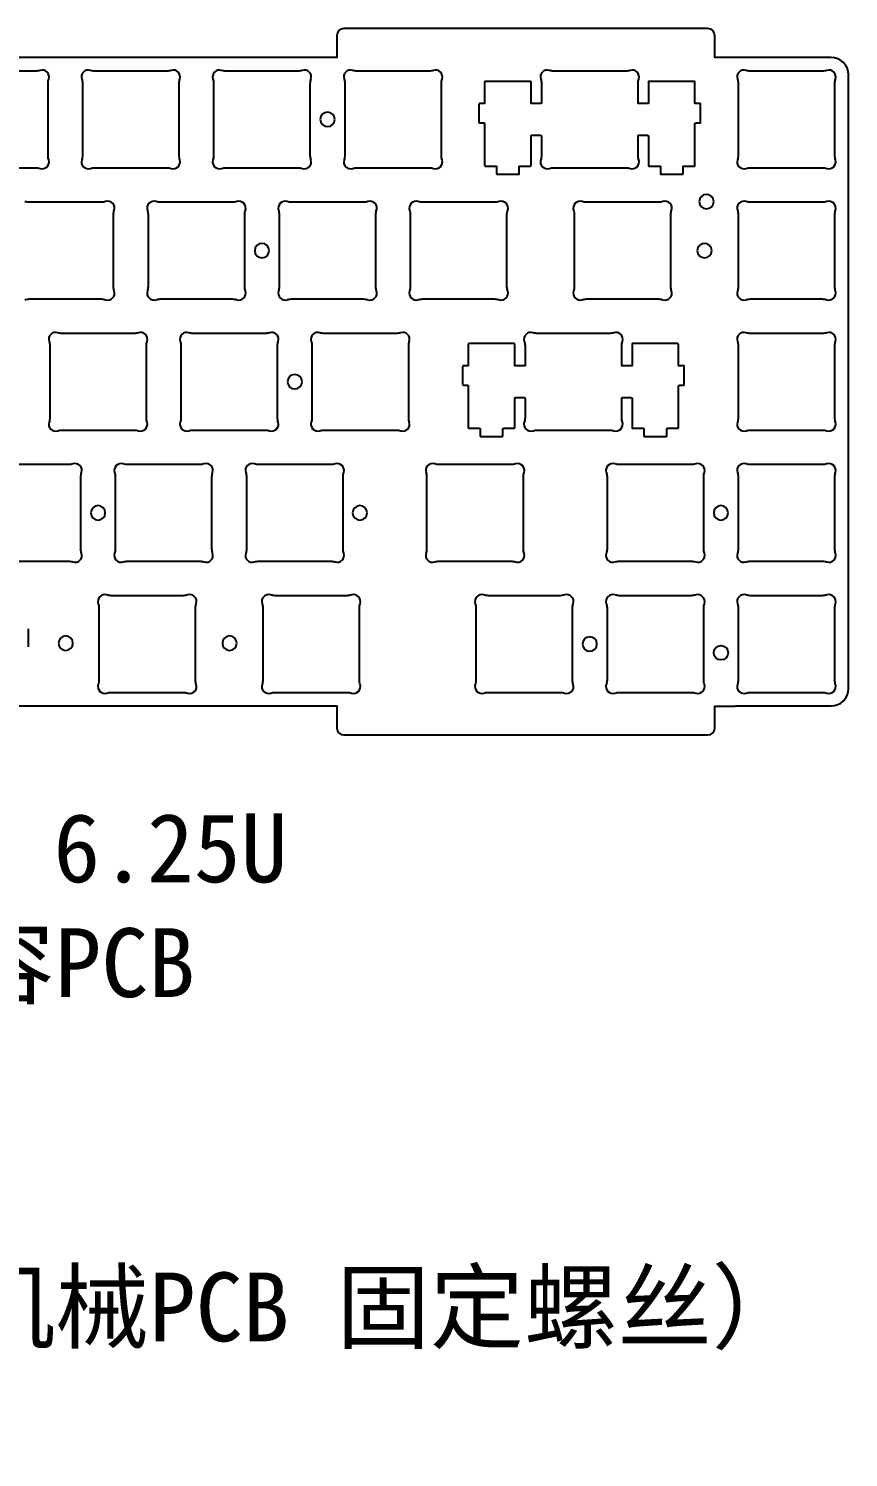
# Model space of a CAD drawing. Header units: millimetres. Extents: x -105 to 199, y -442 to -235.
# Drawn here: x 79.7 to 198.8, y -442.4 to -234.8 of the extents above; entities that cross this region are included whole.
import ezdxf

# ---------------------------------------------------------------- set-up
doc = ezdxf.new("R2010")
doc.units = ezdxf.units.MM
doc.header["$MEASUREMENT"] = 0
doc.layers.get('0').update_dxf_attribs({"color": 2, "true_color": 0xffff00})
doc.layers.add('WHITE', color=1, linetype='Continuous', true_color=0xff0000)

msp = doc.modelspace()

# ---------------------------------------------------------------- linework, layer by layer
at = {"linetype": 'Continuous'}
for p, q in [((178.34, -234.8), (125.44, -234.8)), ((198.76, -330.7), (198.76, -241.5)), ((182.39, -333.2), (196.26, -333.2)), ((125.44, -337.4), (178.34, -337.4))]:
    msp.add_line(p, q, dxfattribs=at)
for p, q in [((166.43, -240.98), (155.94, -240.98)), ((155.94, -255.03), (166.43, -255.03)), ((164.05, -279.08), (153.56, -279.08)), ((143.53, -280.67), (143.53, -283.7)), ((150.18, -280.57), (143.63, -280.57)), ((150.28, -283.7), (150.28, -280.67)), ((151.78, -280.85), (151.78, -283.7)), ((165.83, -283.7), (165.83, -280.85)), ((167.33, -280.67), (167.33, -283.7)), ((173.98, -280.57), (167.43, -280.57)), ((174.08, -283.7), (174.08, -280.67)), ((142.71, -283.9), (142.71, -286.5)), ((143.43, -283.8), (142.81, -283.8)), ((151.68, -283.8), (150.38, -283.8)), ((167.23, -283.8), (165.93, -283.8)), ((174.81, -283.8), (174.18, -283.8)), ((174.91, -286.5), (174.91, -283.9)), ((142.81, -286.6), (143.43, -286.6)), ((143.53, -286.7), (143.53, -292.77)), ((150.38, -288.4), (151.68, -288.4)), ((165.93, -288.4), (167.23, -288.4)), ((174.08, -292.77), (174.08, -286.7)), ((174.18, -286.6), (174.81, -286.6)), ((150.28, -292.77), (150.28, -288.5)), ((151.78, -288.5), (151.78, -291.36)), ((165.83, -291.35), (165.83, -288.5)), ((167.33, -288.5), (167.33, -292.77)), ((143.63, -292.87), (145.16, -292.87)), ((145.26, -292.97), (145.26, -293.97)), ((145.36, -294.07), (148.46, -294.07)), ((148.56, -293.97), (148.56, -292.97)), ((148.66, -292.87), (150.18, -292.87)), ((153.56, -293.13), (164.05, -293.13)), ((167.43, -292.87), (168.96, -292.87)), ((169.06, -292.97), (169.06, -293.97)), ((169.16, -294.07), (172.26, -294.07)), ((172.36, -293.97), (172.36, -292.97)), ((172.46, -292.87), (173.98, -292.87)), ((79.66, -324.6), (79.66, -322))]:
    msp.add_line(p, q)
for points in [[(124.44, -235.8), (124.44, -239), (74.34, -239), (74.34, -235.8)], [(196.26, -239), (179.34, -239), (179.34, -235.8)], [(-30.66, -336.4), (-30.66, -333.2), (124.44, -333.2), (124.44, -336.4)], [(179.34, -336.4), (179.34, -333.25), (182.17, -333.25)]]:
    msp.add_lwpolyline(points, dxfattribs=at)
for points in [[(80.71, -240.98), (70.22, -240.98)], [(82.49, -253.25), (82.49, -242.76)], [(87.49, -242.76), (87.49, -253.26)], [(99.76, -240.98), (89.27, -240.98)], [(101.54, -253.25), (101.54, -242.76)], [(106.54, -242.76), (106.54, -253.26)], [(118.81, -240.98), (108.32, -240.98)], [(120.59, -253.25), (120.59, -242.76)], [(125.59, -242.76), (125.59, -253.26)], [(137.86, -240.98), (127.37, -240.98)], [(139.64, -253.25), (139.64, -242.76)], [(145.91, -242.57), (145.91, -245.6)], [(152.56, -242.47), (146.01, -242.47)], [(152.66, -245.6), (152.66, -242.57)], [(154.16, -242.75), (154.16, -245.6)], [(168.21, -245.6), (168.21, -242.75)], [(169.71, -242.57), (169.71, -245.6)], [(176.36, -242.47), (169.81, -242.47)], [(176.46, -245.6), (176.46, -242.57)], [(182.74, -242.76), (182.74, -253.26)], [(195.01, -240.98), (184.52, -240.98)], [(196.79, -253.25), (196.79, -242.76)], [(145.09, -245.8), (145.09, -248.4)], [(145.81, -245.7), (145.19, -245.7)], [(154.06, -245.7), (152.76, -245.7)], [(169.61, -245.7), (168.31, -245.7)], [(177.19, -245.7), (176.56, -245.7)], [(177.29, -248.4), (177.29, -245.8)], [(145.19, -248.5), (145.81, -248.5)], [(145.91, -248.6), (145.91, -254.67)], [(176.46, -254.67), (176.46, -248.6)], [(176.56, -248.5), (177.19, -248.5)], [(152.66, -254.67), (152.66, -250.4)], [(152.76, -250.3), (154.06, -250.3)], [(154.16, -250.4), (154.16, -253.26)], [(168.21, -253.25), (168.21, -250.4)], [(168.31, -250.3), (169.61, -250.3)], [(169.71, -250.4), (169.71, -254.67)], [(70.22, -255.03), (80.71, -255.03)], [(89.27, -255.03), (99.76, -255.03)], [(108.32, -255.03), (118.81, -255.03)], [(127.37, -255.03), (137.86, -255.03)], [(146.01, -254.77), (147.54, -254.77)], [(147.64, -254.87), (147.64, -255.87)], [(150.94, -255.87), (150.94, -254.87)], [(151.04, -254.77), (152.56, -254.77)], [(169.81, -254.77), (171.34, -254.77)], [(171.44, -254.87), (171.44, -255.87)], [(174.74, -255.87), (174.74, -254.87)], [(174.84, -254.77), (176.36, -254.77)], [(184.52, -255.03), (195.01, -255.03)], [(147.74, -255.97), (150.84, -255.97)], [(171.54, -255.97), (174.64, -255.97)], [(90.23, -260.03), (79.74, -260.03)], [(109.28, -260.03), (98.79, -260.03)], [(128.33, -260.03), (117.84, -260.03)], [(147.38, -260.03), (136.89, -260.03)], [(171.2, -260.03), (160.7, -260.03)], [(195.01, -260.03), (184.52, -260.03)], [(92.01, -272.3), (92.01, -261.81)], [(97.01, -261.81), (97.01, -272.31)], [(111.06, -272.3), (111.06, -261.81)], [(116.06, -261.81), (116.06, -272.31)], [(130.11, -272.3), (130.11, -261.81)], [(135.11, -261.81), (135.11, -272.31)], [(149.16, -272.3), (149.16, -261.81)], [(158.93, -261.81), (158.93, -272.31)], [(172.98, -272.3), (172.98, -261.81)], [(182.74, -261.81), (182.74, -272.31)], [(196.79, -272.3), (196.79, -261.81)], [(79.74, -274.08), (90.23, -274.08)], [(98.79, -274.08), (109.28, -274.08)], [(117.84, -274.08), (128.33, -274.08)], [(136.89, -274.08), (147.38, -274.08)], [(160.7, -274.08), (171.2, -274.08)], [(184.52, -274.08), (195.01, -274.08)], [(95, -279.08), (84.5, -279.08)], [(114.05, -279.08), (103.55, -279.08)], [(133.1, -279.08), (122.6, -279.08)], [(195.01, -279.08), (184.52, -279.08)], [(82.73, -280.86), (82.73, -291.36)], [(96.78, -291.35), (96.78, -280.86)], [(101.78, -280.86), (101.78, -291.36)], [(115.83, -291.35), (115.83, -280.86)], [(120.83, -280.86), (120.83, -291.36)], [(134.88, -291.35), (134.88, -280.86)], [(182.74, -280.86), (182.74, -291.36)], [(196.79, -291.35), (196.79, -280.86)], [(84.5, -293.13), (95, -293.13)], [(103.55, -293.13), (114.05, -293.13)], [(122.6, -293.13), (133.1, -293.13)], [(184.52, -293.13), (195.01, -293.13)], [(85.47, -298.13), (74.98, -298.13)], [(104.52, -298.13), (94.03, -298.13)], [(123.57, -298.13), (113.08, -298.13)], [(149.76, -298.13), (139.27, -298.13)], [(175.96, -298.13), (165.47, -298.13)], [(195.01, -298.13), (184.52, -298.13)], [(87.25, -310.4), (87.25, -299.91)], [(92.25, -299.91), (92.25, -310.41)], [(106.3, -310.4), (106.3, -299.91)], [(111.3, -299.91), (111.3, -310.41)], [(125.35, -310.4), (125.35, -299.91)], [(137.49, -299.91), (137.49, -310.41)], [(151.54, -310.4), (151.54, -299.91)], [(163.69, -299.91), (163.69, -310.41)], [(177.74, -310.4), (177.74, -299.91)], [(182.74, -299.91), (182.74, -310.41)], [(196.79, -310.4), (196.79, -299.91)], [(74.98, -312.18), (85.47, -312.18)], [(94.03, -312.18), (104.52, -312.18)], [(113.08, -312.18), (123.57, -312.18)], [(139.27, -312.18), (149.76, -312.18)], [(165.47, -312.18), (175.96, -312.18)], [(184.52, -312.18), (195.01, -312.18)], [(102.14, -317.18), (91.65, -317.18)], [(125.95, -317.18), (115.46, -317.18)], [(156.91, -317.18), (146.42, -317.18)], [(175.96, -317.18), (165.47, -317.18)], [(195.01, -317.18), (184.52, -317.18)], [(89.87, -318.96), (89.87, -329.46)], [(103.92, -329.45), (103.92, -318.96)], [(113.68, -318.96), (113.68, -329.46)], [(127.73, -329.45), (127.73, -318.96)], [(144.64, -318.96), (144.64, -329.46)], [(158.69, -329.45), (158.69, -318.96)], [(163.69, -318.96), (163.69, -329.46)], [(177.74, -329.45), (177.74, -318.96)], [(182.74, -318.96), (182.74, -329.46)], [(196.79, -329.45), (196.79, -318.96)], [(91.65, -331.23), (102.14, -331.23)], [(115.46, -331.23), (125.95, -331.23)], [(146.42, -331.23), (156.91, -331.23)], [(165.47, -331.23), (175.96, -331.23)], [(184.52, -331.23), (195.01, -331.23)]]:
    msp.add_lwpolyline(points)
msp.add_circle((180.24, -325.47), 1.05)
for centre, radius, start, end in [((125.44, -235.8), 1, 90, 180), ((178.34, -235.8), 1, 0, 90), ((196.26, -241.5), 2.5, 0.0001, 89.9999), ((196.26, -330.7), 2.5, 270, 360), ((125.44, -336.4), 1, 180, 270), ((178.34, -336.4), 1, 270, 0)]:
    msp.add_arc(centre, radius, start, end, dxfattribs=at)
at = {"extrusion": (0, 0, -1)}
for centre, radius, start, end in [((-80.71, -238.99), 1.99, 251.9773, 270.0452), ((-84.48, -242.76), 1.99, 359.9548, 18.0227), ((-85.5, -242.76), 1.99, 161.9796, 180.0475), ((-89.27, -238.99), 1.99, 269.9548, 288.0227), ((-99.76, -238.99), 1.99, 251.9773, 270.0452), ((-103.53, -242.76), 1.99, 359.9548, 18.0227), ((-104.55, -242.76), 1.99, 161.9796, 180.0475), ((-108.32, -238.99), 1.99, 269.9548, 288.0227), ((-118.81, -238.99), 1.99, 251.9773, 270.0452), ((-122.58, -242.76), 1.99, 359.9548, 18.0227), ((-123.6, -242.76), 1.99, 161.9796, 180.0475), ((-127.37, -238.99), 1.99, 269.9548, 288.0227), ((-137.86, -238.99), 1.99, 251.9773, 270.0452), ((-141.63, -242.76), 1.99, 359.9548, 18.0227), ((-152.17, -242.75), 1.99, 161.9796, 180.0475), ((-155.94, -238.99), 1.99, 269.9548, 288.0227), ((-166.44, -238.99), 1.99, 251.9773, 270.0452), ((-170.2, -242.75), 1.99, 359.9548, 18.0227), ((-180.75, -242.76), 1.99, 161.9796, 180.0475), ((-184.52, -238.99), 1.99, 269.9548, 288.0227), ((-195.01, -238.99), 1.99, 251.9773, 270.0452), ((-198.78, -242.76), 1.99, 359.9548, 18.0227), ((-145.81, -245.6), 0.1, 180, 270), ((-152.76, -245.6), 0.1, 270, 0), ((-154.06, -245.6), 0.1, 180, 270), ((-168.31, -245.6), 0.1, 270, 360), ((-169.61, -245.6), 0.1, 180, 270), ((-176.56, -245.6), 0.1, 270, 0), ((-145.81, -248.6), 0.1, 90, 180), ((-176.56, -248.6), 0.1, 0, 90), ((-152.76, -250.4), 0.1, 360, 90), ((-154.06, -250.4), 0.1, 90, 180), ((-168.31, -250.4), 0.1, 0, 90), ((-169.61, -250.4), 0.1, 90, 180), ((-80.71, -257.02), 1.99, 89.9548, 108.0227), ((-84.48, -253.25), 1.99, 341.9773, 0.0452), ((-85.5, -253.25), 1.99, 179.9525, 198.0204), ((-89.27, -257.02), 1.99, 71.9773, 90.0452), ((-99.76, -257.02), 1.99, 89.9548, 108.0227), ((-103.53, -253.25), 1.99, 341.9773, 0.0452), ((-104.55, -253.25), 1.99, 179.9525, 198.0204), ((-108.32, -257.02), 1.99, 71.9773, 90.0452), ((-118.81, -257.02), 1.99, 89.9548, 108.0227), ((-122.58, -253.25), 1.99, 341.9773, 0.0452), ((-123.6, -253.25), 1.99, 179.9525, 198.0204), ((-127.37, -257.02), 1.99, 71.9773, 90.0452), ((-137.86, -257.02), 1.99, 89.9548, 108.0227), ((-141.63, -253.25), 1.99, 341.9773, 0.0452), ((-147.54, -254.87), 0.1, 90, 180), ((-151.04, -254.87), 0.1, 0, 90), ((-152.17, -253.25), 1.99, 179.9525, 198.0204), ((-155.94, -257.02), 1.99, 71.9773, 90.0452), ((-166.44, -257.02), 1.99, 89.9548, 108.0227), ((-170.2, -253.25), 1.99, 341.9773, 0.0452), ((-171.34, -254.87), 0.1, 90, 180), ((-174.84, -254.87), 0.1, 0, 90), ((-180.75, -253.25), 1.99, 179.9525, 198.0204), ((-184.52, -257.02), 1.99, 71.9773, 90.0452), ((-195.01, -257.02), 1.99, 89.9548, 108.0227), ((-198.78, -253.25), 1.99, 341.9773, 0.0452), ((-79.74, -258.04), 1.99, 269.9548, 288.0227), ((-90.24, -258.04), 1.99, 251.9773, 270.0452), ((-94, -261.81), 1.99, 359.9548, 18.0227), ((-95.02, -261.81), 1.99, 161.9796, 180.0475), ((-98.79, -258.04), 1.99, 269.9548, 288.0227), ((-109.29, -258.04), 1.99, 251.9773, 270.0452), ((-113.05, -261.81), 1.99, 359.9548, 18.0227), ((-114.07, -261.81), 1.99, 161.9796, 180.0475), ((-117.84, -258.04), 1.99, 269.9548, 288.0227), ((-128.34, -258.04), 1.99, 251.9773, 270.0452), ((-132.1, -261.81), 1.99, 359.9548, 18.0227), ((-133.12, -261.81), 1.99, 161.9796, 180.0475), ((-136.89, -258.04), 1.99, 269.9548, 288.0227), ((-147.39, -258.04), 1.99, 251.9773, 270.0452), ((-151.15, -261.81), 1.99, 359.9548, 18.0227), ((-156.94, -261.81), 1.99, 161.9796, 180.0475), ((-160.7, -258.04), 1.99, 269.9548, 288.0227), ((-171.2, -258.04), 1.99, 251.9773, 270.0452), ((-174.97, -261.81), 1.99, 359.9548, 18.0227), ((-180.75, -261.81), 1.99, 161.9796, 180.0475), ((-184.52, -258.04), 1.99, 269.9548, 288.0227), ((-195.01, -258.04), 1.99, 251.9773, 270.0452), ((-198.78, -261.81), 1.99, 359.9548, 18.0227), ((-94, -272.3), 1.99, 341.9773, 0.0452), ((-95.02, -272.3), 1.99, 179.9525, 198.0204), ((-113.05, -272.3), 1.99, 341.9773, 0.0452), ((-114.07, -272.3), 1.99, 179.9525, 198.0204), ((-132.1, -272.3), 1.99, 341.9773, 0.0452), ((-133.12, -272.3), 1.99, 179.9525, 198.0204), ((-151.15, -272.3), 1.99, 341.9773, 0.0452), ((-156.94, -272.3), 1.99, 179.9525, 198.0204), ((-174.97, -272.3), 1.99, 341.9773, 0.0452), ((-180.75, -272.3), 1.99, 179.9525, 198.0204), ((-198.78, -272.3), 1.99, 341.9773, 0.0452), ((-79.74, -276.07), 1.99, 71.9773, 90.0452), ((-90.24, -276.07), 1.99, 89.9548, 108.0227), ((-98.79, -276.07), 1.99, 71.9773, 90.0452), ((-109.29, -276.07), 1.99, 89.9548, 108.0227), ((-117.84, -276.07), 1.99, 71.9773, 90.0452), ((-128.34, -276.07), 1.99, 89.9548, 108.0227), ((-136.89, -276.07), 1.99, 71.9773, 90.0452), ((-147.39, -276.07), 1.99, 89.9548, 108.0227), ((-160.7, -276.07), 1.99, 71.9773, 90.0452), ((-171.2, -276.07), 1.99, 89.9548, 108.0227), ((-184.52, -276.07), 1.99, 71.9773, 90.0452), ((-195.01, -276.07), 1.99, 89.9548, 108.0227), ((-84.5, -277.09), 1.99, 269.9548, 288.0227), ((-95, -277.09), 1.99, 251.9773, 270.0452), ((-103.55, -277.09), 1.99, 269.9548, 288.0227), ((-114.05, -277.09), 1.99, 251.9773, 270.0452), ((-122.6, -277.09), 1.99, 269.9548, 288.0227), ((-133.1, -277.09), 1.99, 251.9773, 270.0452), ((-153.56, -277.09), 1.99, 269.9548, 288.0227), ((-164.05, -277.09), 1.99, 251.9773, 270.0452), ((-184.52, -277.09), 1.99, 269.9548, 288.0227), ((-195.01, -277.09), 1.99, 251.9773, 270.0452), ((-80.74, -280.86), 1.99, 161.9796, 180.0475), ((-98.77, -280.86), 1.99, 359.9548, 18.0227), ((-99.79, -280.86), 1.99, 161.9796, 180.0475), ((-117.82, -280.86), 1.99, 359.9548, 18.0227), ((-118.84, -280.86), 1.99, 161.9796, 180.0475), ((-136.87, -280.86), 1.99, 359.9548, 18.0227), ((-149.79, -280.85), 1.99, 161.9796, 180.0475), ((-167.82, -280.85), 1.99, 359.9548, 18.0227), ((-180.75, -280.86), 1.99, 161.9796, 180.0475), ((-198.78, -280.86), 1.99, 359.9548, 18.0227), ((-143.43, -283.7), 0.1, 180, 270), ((-150.38, -283.7), 0.1, 270, 0), ((-151.68, -283.7), 0.1, 180, 270), ((-165.93, -283.7), 0.1, 270, 360), ((-167.23, -283.7), 0.1, 180, 270), ((-174.18, -283.7), 0.1, 270, 0), ((-143.43, -286.7), 0.1, 90, 180), ((-150.38, -288.5), 0.1, 360, 90), ((-151.68, -288.5), 0.1, 90, 180), ((-165.93, -288.5), 0.1, 0, 90), ((-167.23, -288.5), 0.1, 90, 180), ((-174.18, -286.7), 0.1, 0, 90), ((-80.74, -291.35), 1.99, 179.9525, 198.0204), ((-98.77, -291.35), 1.99, 341.9773, 0.0452), ((-99.79, -291.35), 1.99, 179.9525, 198.0204), ((-117.82, -291.35), 1.99, 341.9773, 0.0452), ((-118.84, -291.35), 1.99, 179.9525, 198.0204), ((-136.87, -291.35), 1.99, 341.9773, 0.0452), ((-149.79, -291.35), 1.99, 179.9525, 198.0204), ((-167.82, -291.35), 1.99, 341.9773, 0.0452), ((-180.75, -291.35), 1.99, 179.9525, 198.0204), ((-198.78, -291.35), 1.99, 341.9773, 0.0452), ((-84.5, -295.12), 1.99, 71.9773, 90.0452), ((-95, -295.12), 1.99, 89.9548, 108.0227), ((-103.55, -295.12), 1.99, 71.9773, 90.0452), ((-114.05, -295.12), 1.99, 89.9548, 108.0227), ((-122.6, -295.12), 1.99, 71.9773, 90.0452), ((-133.1, -295.12), 1.99, 89.9548, 108.0227), ((-145.16, -292.97), 0.1, 90, 180), ((-148.66, -292.97), 0.1, 0, 90), ((-153.56, -295.12), 1.99, 71.9773, 90.0452), ((-164.05, -295.12), 1.99, 89.9548, 108.0227), ((-168.96, -292.97), 0.1, 90, 180), ((-172.46, -292.97), 0.1, 0, 90), ((-184.52, -295.12), 1.99, 71.9773, 90.0452), ((-195.01, -295.12), 1.99, 89.9548, 108.0227), ((-85.47, -296.14), 1.99, 251.9773, 270.0452), ((-94.03, -296.14), 1.99, 269.9548, 288.0227), ((-104.52, -296.14), 1.99, 251.9773, 270.0452), ((-113.08, -296.14), 1.99, 269.9548, 288.0227), ((-123.57, -296.14), 1.99, 251.9773, 270.0452), ((-139.27, -296.14), 1.99, 269.9548, 288.0227), ((-149.77, -296.14), 1.99, 251.9773, 270.0452), ((-165.47, -296.14), 1.99, 269.9548, 288.0227), ((-175.96, -296.14), 1.99, 251.9773, 270.0452), ((-184.52, -296.14), 1.99, 269.9548, 288.0227), ((-195.01, -296.14), 1.99, 251.9773, 270.0452), ((-89.24, -299.91), 1.99, 359.9548, 18.0227), ((-90.26, -299.91), 1.99, 161.9796, 180.0475), ((-108.29, -299.91), 1.99, 359.9548, 18.0227), ((-109.31, -299.91), 1.99, 161.9796, 180.0475), ((-127.34, -299.91), 1.99, 359.9548, 18.0227), ((-135.5, -299.91), 1.99, 161.9796, 180.0475), ((-153.53, -299.91), 1.99, 359.9548, 18.0227), ((-161.7, -299.91), 1.99, 161.9796, 180.0475), ((-179.73, -299.91), 1.99, 359.9548, 18.0227), ((-180.75, -299.91), 1.99, 161.9796, 180.0475), ((-198.78, -299.91), 1.99, 359.9548, 18.0227), ((-89.24, -310.4), 1.99, 341.9773, 0.0452), ((-90.26, -310.4), 1.99, 179.9525, 198.0204), ((-108.29, -310.4), 1.99, 341.9773, 0.0452), ((-109.31, -310.4), 1.99, 179.9525, 198.0204), ((-127.34, -310.4), 1.99, 341.9773, 0.0452), ((-135.5, -310.4), 1.99, 179.9525, 198.0204), ((-153.53, -310.4), 1.99, 341.9773, 0.0452), ((-161.7, -310.4), 1.99, 179.9525, 198.0204), ((-179.73, -310.4), 1.99, 341.9773, 0.0452), ((-180.75, -310.4), 1.99, 179.9525, 198.0204), ((-198.78, -310.4), 1.99, 341.9773, 0.0452), ((-85.47, -314.17), 1.99, 89.9548, 108.0227), ((-94.03, -314.17), 1.99, 71.9773, 90.0452), ((-104.52, -314.17), 1.99, 89.9548, 108.0227), ((-113.08, -314.17), 1.99, 71.9773, 90.0452), ((-123.57, -314.17), 1.99, 89.9548, 108.0227), ((-139.27, -314.17), 1.99, 71.9773, 90.0452), ((-149.77, -314.17), 1.99, 89.9548, 108.0227), ((-165.47, -314.17), 1.99, 71.9773, 90.0452), ((-175.96, -314.17), 1.99, 89.9548, 108.0227), ((-184.52, -314.17), 1.99, 71.9773, 90.0452), ((-195.01, -314.17), 1.99, 89.9548, 108.0227), ((-91.65, -315.19), 1.99, 269.9548, 288.0227), ((-102.14, -315.19), 1.99, 251.9773, 270.0452), ((-115.46, -315.19), 1.99, 269.9548, 288.0227), ((-125.95, -315.19), 1.99, 251.9773, 270.0452), ((-146.42, -315.19), 1.99, 269.9548, 288.0227), ((-156.91, -315.19), 1.99, 251.9773, 270.0452), ((-165.47, -315.19), 1.99, 269.9548, 288.0227), ((-175.96, -315.19), 1.99, 251.9773, 270.0452), ((-184.52, -315.19), 1.99, 269.9548, 288.0227), ((-195.01, -315.19), 1.99, 251.9773, 270.0452), ((-87.88, -318.96), 1.99, 161.9796, 180.0475), ((-105.91, -318.96), 1.99, 359.9548, 18.0227), ((-111.69, -318.96), 1.99, 161.9796, 180.0475), ((-129.72, -318.96), 1.99, 359.9548, 18.0227), ((-142.65, -318.96), 1.99, 161.9796, 180.0475), ((-160.68, -318.96), 1.99, 359.9548, 18.0227), ((-161.7, -318.96), 1.99, 161.9796, 180.0475), ((-179.73, -318.96), 1.99, 359.9548, 18.0227), ((-180.75, -318.96), 1.99, 161.9796, 180.0475), ((-198.78, -318.96), 1.99, 359.9548, 18.0227), ((-87.88, -329.45), 1.99, 179.9525, 198.0204), ((-105.91, -329.45), 1.99, 341.9773, 0.0452), ((-111.69, -329.45), 1.99, 179.9525, 198.0204), ((-129.72, -329.45), 1.99, 341.9773, 0.0452), ((-142.65, -329.45), 1.99, 179.9525, 198.0204), ((-160.68, -329.45), 1.99, 341.9773, 0.0452), ((-161.7, -329.45), 1.99, 179.9525, 198.0204), ((-179.73, -329.45), 1.99, 341.9773, 0.0452), ((-180.75, -329.45), 1.99, 179.9525, 198.0204), ((-198.78, -329.45), 1.99, 341.9773, 0.0452), ((-91.65, -333.22), 1.99, 71.9773, 90.0452), ((-102.14, -333.22), 1.99, 89.9548, 108.0227), ((-115.46, -333.22), 1.99, 71.9773, 90.0452), ((-125.95, -333.22), 1.99, 89.9548, 108.0227), ((-146.42, -333.22), 1.99, 71.9773, 90.0452), ((-156.91, -333.22), 1.99, 89.9548, 108.0227), ((-165.47, -333.22), 1.99, 71.9773, 90.0452), ((-175.96, -333.22), 1.99, 89.9548, 108.0227), ((-184.52, -333.22), 1.99, 71.9773, 90.0452), ((-195.01, -333.22), 1.99, 89.9548, 108.0227)]:
    msp.add_arc(centre, radius, start, end, dxfattribs=at)
for centre, radius, start, end in [((81.63, -241.83), 1, 341.9834, 108.0166), ((88.34, -241.83), 1, 71.984, 198.0172), ((100.68, -241.83), 1, 341.9834, 108.0166), ((107.39, -241.83), 1, 71.984, 198.0172), ((119.73, -241.83), 1, 341.9834, 108.0166), ((126.44, -241.83), 1, 71.984, 198.0172), ((138.78, -241.83), 1, 341.9834, 108.0166), ((146.01, -242.57), 0.1, 90, 180), ((152.56, -242.57), 0.1, 360, 90), ((155.02, -241.83), 1, 71.984, 198.0172), ((167.36, -241.83), 1, 341.9834, 108.0166), ((169.81, -242.57), 0.1, 90, 180), ((176.36, -242.57), 0.1, 0, 90), ((183.59, -241.83), 1, 71.984, 198.0172), ((195.93, -241.83), 1, 341.9834, 108.0166), ((123.09, -248), 1.05, 360, 180), ((145.19, -245.8), 0.1, 90, 180), ((177.19, -245.8), 0.1, 0, 90), ((123.09, -248), 1.05, 180, 360), ((145.19, -248.4), 0.1, 180, 270), ((177.19, -248.4), 0.1, 270, 0), ((81.63, -254.18), 1, 251.9834, 18.0166), ((88.34, -254.18), 1, 161.9828, 288.016), ((100.68, -254.18), 1, 251.9834, 18.0166), ((107.39, -254.18), 1, 161.9828, 288.016), ((119.73, -254.18), 1, 251.9834, 18.0166), ((126.44, -254.18), 1, 161.9828, 288.016), ((138.78, -254.18), 1, 251.9834, 18.0166), ((146.01, -254.67), 0.1, 180, 270), ((152.56, -254.67), 0.1, 270, 360), ((155.02, -254.17), 1, 161.9828, 288.016), ((167.36, -254.17), 1, 251.9834, 18.0166), ((169.81, -254.67), 0.1, 180, 270), ((176.36, -254.67), 0.1, 270, 0), ((183.59, -254.18), 1, 161.9828, 288.016), ((195.93, -254.18), 1, 251.9834, 18.0166), ((147.74, -255.87), 0.1, 180, 270), ((150.84, -255.87), 0.1, 270, 0), ((171.54, -255.87), 0.1, 180, 270), ((174.64, -255.87), 0.1, 270, 0), ((178.14, -259.94), 1.05, 360, 180), ((91.16, -260.88), 1, 341.9834, 108.0166), ((97.87, -260.88), 1, 71.984, 198.0172), ((110.21, -260.88), 1, 341.9834, 108.0166), ((116.92, -260.88), 1, 71.984, 198.0172), ((129.26, -260.88), 1, 341.9834, 108.0166), ((135.97, -260.88), 1, 71.984, 198.0172), ((148.31, -260.88), 1, 341.9834, 108.0166), ((159.78, -260.88), 1, 71.984, 198.0172), ((172.12, -260.88), 1, 341.9834, 108.0166), ((178.14, -259.94), 1.05, 180, 360), ((183.59, -260.88), 1, 71.984, 198.0172), ((195.93, -260.88), 1, 341.9834, 108.0166), ((113.56, -267.05), 1.05, 0, 180), ((113.56, -267.05), 1.05, 180, 0), ((177.86, -267.05), 1.05, 0, 180), ((177.86, -267.05), 1.05, 180, 0), ((91.16, -273.23), 1, 251.9834, 18.0166), ((97.87, -273.23), 1, 161.9828, 288.016), ((110.21, -273.23), 1, 251.9834, 18.0166), ((116.92, -273.23), 1, 161.9828, 288.016), ((129.26, -273.23), 1, 251.9834, 18.0166), ((135.97, -273.23), 1, 161.9828, 288.016), ((148.31, -273.23), 1, 251.9834, 18.0166), ((159.78, -273.23), 1, 161.9828, 288.016), ((172.12, -273.23), 1, 251.9834, 18.0166), ((183.59, -273.23), 1, 161.9828, 288.016), ((195.93, -273.23), 1, 251.9834, 18.0166), ((83.58, -279.93), 1, 71.984, 198.0172), ((95.92, -279.93), 1, 341.9834, 108.0166), ((102.63, -279.93), 1, 71.984, 198.0172), ((114.97, -279.93), 1, 341.9834, 108.0166), ((121.68, -279.93), 1, 71.984, 198.0172), ((134.02, -279.93), 1, 341.9834, 108.0166), ((152.63, -279.93), 1, 71.984, 198.0172), ((164.98, -279.93), 1, 341.9834, 108.0166), ((183.59, -279.93), 1, 71.984, 198.0172), ((195.93, -279.93), 1, 341.9834, 108.0166), ((143.63, -280.67), 0.1, 90, 180), ((150.18, -280.67), 0.1, 360, 90), ((167.43, -280.67), 0.1, 90, 180), ((173.98, -280.67), 0.1, 0, 90), ((142.81, -283.9), 0.1, 90, 180), ((174.81, -283.9), 0.1, 0, 90), ((118.33, -286.1), 1.05, 0, 180), ((118.33, -286.1), 1.05, 180, 0), ((142.81, -286.5), 0.1, 180, 270), ((174.81, -286.5), 0.1, 270, 0), ((83.58, -292.28), 1, 161.9828, 288.016), ((95.92, -292.28), 1, 251.9834, 18.0166), ((102.63, -292.28), 1, 161.9828, 288.016), ((114.97, -292.28), 1, 251.9834, 18.0166), ((121.68, -292.28), 1, 161.9828, 288.016), ((134.02, -292.28), 1, 251.9834, 18.0166), ((152.63, -292.27), 1, 161.9828, 288.016), ((164.98, -292.27), 1, 251.9834, 18.0166), ((183.59, -292.28), 1, 161.9828, 288.016), ((195.93, -292.28), 1, 251.9834, 18.0166), ((143.63, -292.77), 0.1, 180, 270), ((145.36, -293.97), 0.1, 180, 270), ((148.46, -293.97), 0.1, 270, 360), ((150.18, -292.77), 0.1, 270, 0), ((167.43, -292.77), 0.1, 180, 270), ((169.16, -293.97), 0.1, 180, 270), ((172.26, -293.97), 0.1, 270, 0), ((173.98, -292.77), 0.1, 270, 0), ((86.4, -298.98), 1, 341.9834, 108.0166), ((93.1, -298.98), 1, 71.984, 198.0172), ((105.45, -298.98), 1, 341.9834, 108.0166), ((112.15, -298.98), 1, 71.984, 198.0172), ((124.5, -298.98), 1, 341.9834, 108.0166), ((138.35, -298.98), 1, 71.984, 198.0172), ((150.69, -298.98), 1, 341.9834, 108.0166), ((164.54, -298.98), 1, 71.984, 198.0172), ((176.88, -298.98), 1, 341.9834, 108.0166), ((183.59, -298.98), 1, 71.984, 198.0172), ((195.93, -298.98), 1, 341.9834, 108.0166), ((89.75, -305.15), 1.05, 360, 180), ((127.79, -305.15), 1.05, 360, 180), ((127.79, -305.15), 1.05, 360, 180), ((180.24, -305.15), 1.05, 0, 180), ((89.75, -305.15), 1.05, 180, 360), ((127.79, -305.15), 1.05, 180, 360), ((127.79, -305.15), 1.05, 180, 360), ((180.24, -305.15), 1.05, 180, 0), ((86.4, -311.33), 1, 251.9834, 18.0166), ((93.1, -311.33), 1, 161.9828, 288.016), ((105.45, -311.33), 1, 251.9834, 18.0166), ((112.15, -311.33), 1, 161.9828, 288.016), ((124.5, -311.33), 1, 251.9834, 18.0166), ((138.35, -311.33), 1, 161.9828, 288.016), ((150.69, -311.33), 1, 251.9834, 18.0166), ((164.54, -311.33), 1, 161.9828, 288.016), ((176.88, -311.33), 1, 251.9834, 18.0166), ((183.59, -311.33), 1, 161.9828, 288.016), ((195.93, -311.33), 1, 251.9834, 18.0166), ((90.72, -318.03), 1, 71.984, 198.0172), ((103.07, -318.03), 1, 341.9834, 108.0166), ((114.53, -318.03), 1, 71.984, 198.0172), ((126.88, -318.03), 1, 341.9834, 108.0166), ((145.49, -318.03), 1, 71.984, 198.0172), ((157.83, -318.03), 1, 341.9834, 108.0166), ((164.54, -318.03), 1, 71.984, 198.0172), ((176.88, -318.03), 1, 341.9834, 108.0166), ((183.59, -318.03), 1, 71.984, 198.0172), ((195.93, -318.03), 1, 341.9834, 108.0166), ((85.05, -324.08), 1.05, 360, 180), ((108.86, -324.08), 1.05, 360, 180), ((161.18, -324.2), 1.05, 360, 180), ((85.05, -324.08), 1.05, 180, 360), ((108.86, -324.08), 1.05, 180, 360), ((161.18, -324.2), 1.05, 180, 360), ((90.72, -330.38), 1, 161.9828, 288.016), ((103.07, -330.38), 1, 251.9834, 18.0166), ((114.53, -330.38), 1, 161.9828, 288.016), ((126.88, -330.38), 1, 251.9834, 18.0166), ((145.49, -330.38), 1, 161.9828, 288.016), ((157.83, -330.38), 1, 251.9834, 18.0166), ((164.54, -330.38), 1, 161.9828, 288.016), ((176.88, -330.38), 1, 251.9834, 18.0166), ((183.59, -330.38), 1, 161.9828, 288.016), ((195.93, -330.38), 1, 251.9834, 18.0166)]:
    msp.add_arc(centre, radius, start, end)
at = {"linetype": 'Continuous', "extrusion": (0, 0, -1)}
msp.add_arc((-182.39, -333.7), 0.5, 64.2173, 90, dxfattribs=at)

# ---------------------------------------------------------------- texts
at = {"layer": 'WHITE', "insert": (-100.59, -348.81), "char_height": 10, "attachment_point": 1}
msp.add_mtext_dynamic_manual_height_columns('{\\fFangSong|b0|i0|c134|p49;SWAGKEYS EAVE65 钢板卫星轴 6.25U\\P开孔适配EAVE机械PCB和静电容PCB\\PBy 菜籽猫/CZMAO 20250604\\P\\P淘宝店铺有售FR4定位板（送机械PCB 固定螺丝）\\Pmaiku.taobao.com}', width=321.0148, gutter_width=1, heights=[154.63], dxfattribs=at)

doc.saveas('drawing.dxf')
